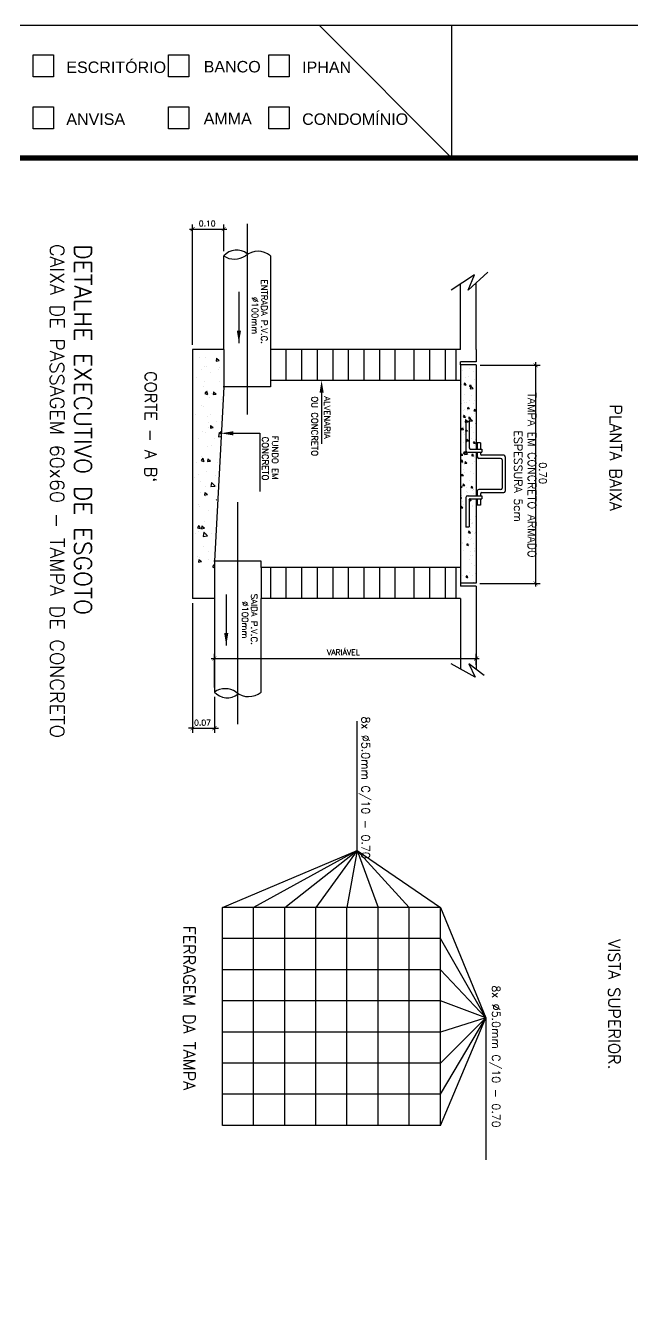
# Model space of a CAD drawing. Header units: millimetres. Extents: x 1904 to 2142, y -1319 to -1235.
# Drawn here: x 1925.91 to 1937.38, y -1259.1 to -1234.92 of the extents above; entities that cross this region are included whole.
import ezdxf
from ezdxf.enums import TextEntityAlignment as Align

# ---------------------------------------------------------------- set-up
doc = ezdxf.new("R2010")
doc.units = ezdxf.units.MM
doc.header["$LTSCALE"] = 30
doc.linetypes.add('CENTER2', pattern=[28.575, 19.05, -3.175, 3.175, -3.175])
for name, color, linetype in [('A-LAYOUT', 7, 'CONTINUOUS'), ('DETALLHES_CAIXAS', 6, 'CONTINUOUS'), ("PRANCHA - PROJETU'S", 7, 'CONTINUOUS'), ('TXT_1', 2, 'CONTINUOUS'), ('TXT_2', 6, 'CONTINUOUS')]:
    doc.layers.add(name, color=color, linetype=linetype)
doc.styles.add('ADITIVOCAD', font='ROMANS.shx')
doc.styles.add('ARIAL', font='arial.ttf', dxfattribs={"height": 2})
doc.styles.add('ROMANS', font='simplex.shx', dxfattribs={"height": 6})

# ---------------------------------------------------------------- blocks, each defined once
blk = doc.blocks.new('ADFSGASDFG')
at = {"layer": "PRANCHA - PROJETU'S", "color": 1}
for p, q in [((276.578, 107.346), (276.578, 47.946)), ((279.078, 77.646), (276.578, 75.146)), ((279.078, 77.646), (276.578, 77.646))]:
    blk.add_line(p, q, dxfattribs=at)
at = {"layer": "PRANCHA - PROJETU'S", "color": 4, "const_width": 0.1}
blk.add_lwpolyline([(279.078, 106.346), (359.678, 106.346), (359.678, 48.946), (279.078, 48.946)], close=True, dxfattribs=at)
at = {"layer": "PRANCHA - PROJETU'S"}
for points in [[(277.13, 74.573), (277.548, 74.573), (277.548, 74.187), (277.13, 74.187)], [(278.109, 74.573), (278.526, 74.573), (278.526, 74.187), (278.109, 74.187)], [(277.13, 72.674), (277.548, 72.674), (277.548, 72.289), (277.13, 72.289)], [(278.109, 72.674), (278.526, 72.674), (278.526, 72.289), (278.109, 72.289)], [(277.13, 70.118), (277.548, 70.118), (277.548, 69.732), (277.13, 69.732)], [(278.109, 70.118), (278.526, 70.118), (278.526, 69.732), (278.109, 69.732)]]:
    blk.add_lwpolyline(points, close=True, dxfattribs=at)
at = {"layer": "PRANCHA - PROJETU'S", "color": 2, "style": 'ARIAL'}
for s, p in [('CONDOMÍNIO', (278.235, 74.816)), ('IPHAN', (277.256, 74.816)), ('BANCO', (277.245, 72.956)), ('AMMA', (278.224, 72.956)), ('ESCRITÓRIO', (277.256, 70.361)), ('ANVISA', (278.235, 70.361))]:
    blk.add_text(s, height=0.2168, rotation=90, dxfattribs=at).set_placement(p, align=Align.TOP_LEFT)

msp = doc.modelspace()

# ---------------------------------------------------------------- linework, layer by layer
at = {"layer": 'A-LAYOUT', "linetype": 'ByBlock'}
for p, q in [((1929.068, -1240.944), (1929.068, -1238.673)), ((1929.656, -1239.179), (1929.656, -1238.673)), ((1929.009, -1238.761), (1929.715, -1238.761)), ((1934.502, -1241.333), (1935.636, -1241.333)), ((1935.548, -1241.274), (1935.548, -1245.509)), ((1934.494, -1245.45), (1935.636, -1245.45)), ((1929.068, -1245.826), (1929.068, -1248.275)), ((1929.421, -1246.869), (1934.484, -1246.869)), ((1929.48, -1247.414), (1929.48, -1246.781)), ((1934.425, -1246.986), (1934.425, -1246.781)), ((1929.48, -1247.59), (1929.48, -1248.275)), ((1929.068, -1248.187), (1928.991, -1248.187)), ((1929.068, -1248.187), (1929.48, -1248.187)), ((1929.48, -1248.187), (1929.556, -1248.187))]:
    msp.add_line(p, q, dxfattribs=at)
at = {"layer": 'A-LAYOUT', "linetype": 'CENTER2'}
for p, q in [((1930.097, -1238.661), (1930.097, -1242.264)), ((1929.921, -1248.108), (1929.921, -1243.917))]:
    msp.add_line(p, q, dxfattribs=at)
at = {"layer": 'A-LAYOUT'}
for p, q in [((1929.656, -1241.032), (1929.656, -1239.268)), ((1930.538, -1239.268), (1930.538, -1241.032)), ((1934.392, -1239.626), (1933.951, -1239.914)), ((1934.646, -1239.575), (1934.273, -1239.914)), ((1934.273, -1239.914), (1934.392, -1239.626)), ((1929.944, -1239.947), (1929.943, -1240.912)), ((1929.068, -1241.137), (1929.069, -1241.14)), ((1929.068, -1241.14), (1929.069, -1241.14)), ((1929.202, -1241.183), (1929.202, -1241.183)), ((1929.316, -1241.177), (1929.316, -1241.177)), ((1929.52, -1241.201), (1929.515, -1241.254)), ((1929.515, -1241.254), (1929.57, -1241.244)), ((1929.52, -1241.201), (1929.571, -1241.243)), ((1929.656, -1241.336), (1929.655, -1241.337)), ((1929.655, -1241.337), (1929.656, -1241.337)), ((1929.141, -1241.57), (1929.141, -1241.57)), ((1929.231, -1241.404), (1929.231, -1241.404)), ((1929.292, -1241.363), (1929.292, -1241.363)), ((1929.335, -1241.359), (1929.335, -1241.359)), ((1929.415, -1241.462), (1929.415, -1241.462)), ((1929.55, -1241.415), (1929.55, -1241.415)), ((1929.586, -1241.374), (1929.586, -1241.374)), ((1934.167, -1241.439), (1934.167, -1241.439)), ((1934.221, -1241.564), (1934.221, -1241.564)), ((1934.284, -1241.553), (1934.284, -1241.553)), ((1934.307, -1241.394), (1934.307, -1241.394)), ((1934.379, -1241.446), (1934.379, -1241.446)), ((1929.275, -1241.738), (1929.275, -1241.738)), ((1929.297, -1241.648), (1929.297, -1241.648)), ((1929.33, -1241.82), (1929.3, -1241.864)), ((1929.33, -1241.82), (1929.353, -1241.881)), ((1929.349, -1241.809), (1929.349, -1241.809)), ((1929.464, -1241.834), (1929.46, -1241.886)), ((1929.464, -1241.834), (1929.515, -1241.876)), ((1929.579, -1241.636), (1929.579, -1241.636)), ((1929.643, -1241.82), (1929.643, -1241.82)), ((1930.538, -1241.738), (1929.644, -1241.738)), ((1930.538, -1241.62), (1930.538, -1241.738)), ((1934.154, -1241.694), (1934.154, -1241.694)), ((1934.213, -1241.666), (1934.193, -1241.696)), ((1934.193, -1241.696), (1934.229, -1241.708)), ((1934.196, -1241.661), (1934.196, -1241.661)), ((1934.213, -1241.666), (1934.229, -1241.708)), ((1934.303, -1241.699), (1934.3, -1241.734)), ((1934.3, -1241.734), (1934.336, -1241.727)), ((1934.303, -1241.699), (1934.336, -1241.727)), ((1934.322, -1241.727), (1934.314, -1241.78)), ((1934.314, -1241.78), (1934.37, -1241.773)), ((1934.322, -1241.727), (1934.37, -1241.773)), ((1934.345, -1241.691), (1934.345, -1241.691)), ((1934.399, -1241.593), (1934.399, -1241.593)), ((1934.428, -1241.816), (1934.428, -1241.816)), ((1934.441, -1241.805), (1934.441, -1241.805)), ((1929.3, -1241.864), (1929.353, -1241.882)), ((1929.395, -1241.933), (1929.395, -1241.933)), ((1929.423, -1241.874), (1929.423, -1241.874)), ((1929.46, -1241.887), (1929.515, -1241.876)), ((1929.623, -1241.97), (1929.623, -1241.97)), ((1931.506, -1241.851), (1931.506, -1242.815)), ((1934.153, -1242.047), (1934.153, -1242.047)), ((1934.193, -1241.989), (1934.193, -1241.989)), ((1934.208, -1241.878), (1934.208, -1241.878)), ((1934.213, -1242.037), (1934.213, -1242.037)), ((1934.245, -1242.033), (1934.245, -1242.033)), ((1934.294, -1242.002), (1934.294, -1242.002)), ((1934.342, -1241.896), (1934.342, -1241.896)), ((1934.366, -1242.054), (1934.366, -1242.054)), ((1934.389, -1241.996), (1934.389, -1241.996)), ((1929.121, -1242.257), (1929.121, -1242.257)), ((1929.229, -1242.085), (1929.229, -1242.085)), ((1929.277, -1242.119), (1929.277, -1242.119)), ((1929.348, -1242.295), (1929.348, -1242.295)), ((1929.415, -1242.267), (1929.415, -1242.267)), ((1934.141, -1242.302), (1934.141, -1242.302)), ((1934.199, -1242.275), (1934.18, -1242.304)), ((1934.18, -1242.304), (1934.215, -1242.316)), ((1934.183, -1242.27), (1934.183, -1242.27)), ((1934.195, -1242.192), (1934.195, -1242.192)), ((1934.199, -1242.275), (1934.215, -1242.316)), ((1934.208, -1242.172), (1934.208, -1242.172)), ((1934.234, -1242.291), (1934.234, -1242.291)), ((1934.266, -1242.121), (1934.263, -1242.156)), ((1934.263, -1242.156), (1934.299, -1242.149)), ((1934.264, -1242.18), (1934.264, -1242.18)), ((1934.266, -1242.121), (1934.3, -1242.149)), ((1934.27, -1242.162), (1934.27, -1242.162)), ((1934.289, -1242.307), (1934.286, -1242.342)), ((1934.289, -1242.307), (1934.323, -1242.335)), ((1934.331, -1242.299), (1934.331, -1242.299)), ((1934.402, -1242.161), (1934.383, -1242.19)), ((1934.383, -1242.19), (1934.418, -1242.202)), ((1934.385, -1242.202), (1934.385, -1242.202)), ((1934.401, -1242.239), (1934.401, -1242.239)), ((1934.402, -1242.161), (1934.418, -1242.202)), ((1934.428, -1242.119), (1934.428, -1242.119)), ((1934.43, -1242.298), (1934.43, -1242.298)), ((1929.375, -1242.404), (1929.375, -1242.404)), ((1929.377, -1242.516), (1929.377, -1242.516)), ((1929.409, -1242.467), (1929.404, -1242.519)), ((1929.404, -1242.519), (1929.46, -1242.509)), ((1929.409, -1242.467), (1929.46, -1242.509)), ((1929.511, -1242.388), (1929.511, -1242.388)), ((1934.166, -1242.512), (1934.151, -1242.534)), ((1934.151, -1242.542), (1934.181, -1242.553)), ((1934.166, -1242.512), (1934.181, -1242.553)), ((1934.181, -1242.506), (1934.181, -1242.506)), ((1934.194, -1242.486), (1934.194, -1242.486)), ((1934.225, -1242.355), (1934.217, -1242.407)), ((1934.217, -1242.407), (1934.273, -1242.401)), ((1934.225, -1242.355), (1934.273, -1242.401)), ((1934.229, -1242.543), (1934.226, -1242.578)), ((1934.229, -1242.543), (1934.263, -1242.571)), ((1934.233, -1242.385), (1934.233, -1242.944)), ((1934.233, -1242.385), (1934.291, -1242.385)), ((1934.272, -1242.38), (1934.272, -1242.38)), ((1934.286, -1242.342), (1934.323, -1242.335)), ((1934.291, -1242.385), (1934.291, -1242.885)), ((1934.294, -1242.403), (1934.294, -1242.403)), ((1934.309, -1242.336), (1934.301, -1242.388)), ((1934.301, -1242.388), (1934.357, -1242.381)), ((1934.309, -1242.336), (1934.357, -1242.381)), ((1934.329, -1242.505), (1934.329, -1242.505)), ((1934.415, -1242.424), (1934.415, -1242.424)), ((1934.415, -1242.433), (1934.415, -1242.433)), ((1934.428, -1242.413), (1934.428, -1242.413)), ((1929.073, -1242.618), (1929.073, -1242.618)), ((1929.183, -1242.71), (1929.183, -1242.71)), ((1929.257, -1242.59), (1929.257, -1242.59)), ((1929.318, -1242.599), (1929.318, -1242.599)), ((1929.477, -1242.72), (1929.477, -1242.72)), ((1929.57, -1242.603), (1929.558, -1242.681)), ((1929.558, -1242.681), (1929.595, -1242.677)), ((1929.57, -1242.603), (1929.598, -1242.629)), ((1929.601, -1242.581), (1929.585, -1242.605)), ((1929.585, -1242.605), (1929.599, -1242.61)), ((1929.836, -1242.617), (1930.336, -1242.617)), ((1930.336, -1242.617), (1930.336, -1243.716)), ((1934.18, -1242.597), (1934.18, -1242.597)), ((1934.181, -1242.8), (1934.181, -1242.8)), ((1934.2, -1242.646), (1934.2, -1242.646)), ((1934.226, -1242.578), (1934.263, -1242.571)), ((1934.232, -1242.641), (1934.232, -1242.641)), ((1934.252, -1242.729), (1934.249, -1242.764)), ((1934.249, -1242.764), (1934.286, -1242.757)), ((1934.251, -1242.788), (1934.251, -1242.788)), ((1934.252, -1242.729), (1934.286, -1242.757)), ((1934.272, -1242.588), (1934.272, -1242.588)), ((1934.331, -1242.723), (1934.331, -1242.723)), ((1934.389, -1242.769), (1934.369, -1242.798)), ((1934.369, -1242.798), (1934.405, -1242.81)), ((1934.375, -1242.604), (1934.375, -1242.604)), ((1934.389, -1242.769), (1934.405, -1242.81)), ((1934.414, -1242.727), (1934.414, -1242.727)), ((1934.447, -1242.797), (1934.447, -1242.914)), ((1934.506, -1242.797), (1934.447, -1242.797)), ((1934.506, -1242.797), (1934.506, -1242.914)), ((1929.355, -1242.875), (1929.355, -1242.875)), ((1929.421, -1242.85), (1929.421, -1242.85)), ((1934.151, -1243.005), (1934.175, -1243.029)), ((1934.151, -1243.032), (1934.175, -1243.029)), ((1934.159, -1242.99), (1934.159, -1242.99)), ((1934.192, -1242.964), (1934.189, -1243)), ((1934.189, -1243), (1934.226, -1242.993)), ((1934.192, -1242.964), (1934.226, -1242.993)), ((1934.212, -1242.963), (1934.203, -1243.016)), ((1934.203, -1243.016), (1934.259, -1243.009)), ((1934.212, -1242.963), (1934.259, -1243.009)), ((1934.221, -1242.899), (1934.221, -1242.899)), ((1934.259, -1242.989), (1934.259, -1242.989)), ((1934.262, -1242.973), (1934.535, -1242.973)), ((1934.28, -1243.011), (1934.28, -1243.011)), ((1934.316, -1242.894), (1934.316, -1242.894)), ((1934.321, -1242.914), (1934.535, -1242.914)), ((1934.355, -1243.006), (1934.336, -1243.035)), ((1934.336, -1243.035), (1934.371, -1243.047)), ((1934.355, -1243.006), (1934.371, -1243.047)), ((1934.362, -1242.922), (1934.362, -1242.922)), ((1934.388, -1242.848), (1934.388, -1242.848)), ((1934.401, -1243.041), (1934.401, -1243.041)), ((1934.417, -1242.906), (1934.417, -1242.906)), ((1934.447, -1242.973), (1934.447, -1243.061)), ((1934.506, -1242.973), (1934.506, -1243.003)), ((1934.535, -1242.914), (1934.535, -1242.973)), ((1934.947, -1243.032), (1934.535, -1243.032)), ((1929.147, -1243.175), (1929.147, -1243.175)), ((1929.229, -1243.132), (1929.283, -1243.149)), ((1929.259, -1243.088), (1929.23, -1243.132)), ((1929.237, -1243.061), (1929.237, -1243.061)), ((1929.24, -1243.155), (1929.24, -1243.155)), ((1929.259, -1243.088), (1929.283, -1243.149)), ((1929.354, -1243.099), (1929.349, -1243.152)), ((1929.349, -1243.152), (1929.404, -1243.142)), ((1929.354, -1243.099), (1929.404, -1243.142)), ((1929.406, -1243.114), (1929.406, -1243.114)), ((1929.534, -1243.166), (1929.534, -1243.166)), ((1934.152, -1243.12), (1934.137, -1243.142)), ((1934.137, -1243.151), (1934.168, -1243.161)), ((1934.152, -1243.12), (1934.168, -1243.161)), ((1934.155, -1243.134), (1934.155, -1243.134)), ((1934.162, -1243.188), (1934.162, -1243.188)), ((1934.168, -1243.114), (1934.168, -1243.114)), ((1934.215, -1243.151), (1934.212, -1243.186)), ((1934.212, -1243.186), (1934.249, -1243.179)), ((1934.215, -1243.151), (1934.249, -1243.179)), ((1934.259, -1243.196), (1934.259, -1243.196)), ((1934.358, -1243.196), (1934.358, -1243.196)), ((1934.388, -1243.061), (1934.388, -1243.061)), ((1934.39, -1243.066), (1934.39, -1243.066)), ((1934.391, -1243.144), (1934.391, -1243.144)), ((1934.888, -1243.091), (1934.476, -1243.091)), ((1934.917, -1243.12), (1934.917, -1243.65)), ((1934.976, -1243.061), (1934.976, -1243.708)), ((1929.097, -1243.451), (1929.097, -1243.451)), ((1929.176, -1243.396), (1929.176, -1243.396)), ((1929.335, -1243.346), (1929.335, -1243.346)), ((1929.495, -1243.407), (1929.495, -1243.407)), ((1934.155, -1243.386), (1934.152, -1243.421)), ((1934.152, -1243.421), (1934.189, -1243.415)), ((1934.155, -1243.386), (1934.189, -1243.415)), ((1934.184, -1243.291), (1934.184, -1243.291)), ((1934.208, -1243.361), (1934.208, -1243.361)), ((1934.303, -1243.502), (1934.303, -1243.502)), ((1934.318, -1243.332), (1934.318, -1243.332)), ((1934.375, -1243.375), (1934.375, -1243.375)), ((1929.217, -1243.532), (1929.217, -1243.532)), ((1929.22, -1243.73), (1929.22, -1243.73)), ((1929.298, -1243.732), (1929.294, -1243.785)), ((1929.298, -1243.732), (1929.349, -1243.775)), ((1929.306, -1243.614), (1929.306, -1243.614)), ((1929.424, -1243.544), (1929.412, -1243.623)), ((1929.412, -1243.623), (1929.496, -1243.613)), ((1929.424, -1243.544), (1929.496, -1243.613)), ((1929.494, -1243.629), (1929.494, -1243.629)), ((1929.524, -1243.628), (1929.524, -1243.628)), ((1934.137, -1243.613), (1934.162, -1243.637)), ((1934.137, -1243.64), (1934.162, -1243.637)), ((1934.141, -1243.742), (1934.141, -1243.742)), ((1934.146, -1243.598), (1934.146, -1243.598)), ((1934.179, -1243.573), (1934.175, -1243.608)), ((1934.175, -1243.608), (1934.212, -1243.601)), ((1934.179, -1243.573), (1934.212, -1243.601)), ((1934.243, -1243.634), (1934.243, -1243.634)), ((1934.245, -1243.72), (1934.245, -1243.72)), ((1934.257, -1243.731), (1934.257, -1243.731)), ((1934.342, -1243.614), (1934.322, -1243.643)), ((1934.322, -1243.643), (1934.358, -1243.655)), ((1934.342, -1243.614), (1934.358, -1243.655)), ((1934.349, -1243.53), (1934.349, -1243.53)), ((1934.361, -1243.689), (1934.361, -1243.689)), ((1934.375, -1243.669), (1934.375, -1243.669)), ((1934.377, -1243.675), (1934.377, -1243.675)), ((1934.378, -1243.752), (1934.378, -1243.752)), ((1934.441, -1243.565), (1934.441, -1243.565)), ((1934.447, -1243.708), (1934.447, -1243.797)), ((1934.888, -1243.679), (1934.476, -1243.679)), ((1934.506, -1243.767), (1934.506, -1243.797)), ((1934.947, -1243.738), (1934.535, -1243.738)), ((1929.186, -1243.965), (1929.186, -1243.965)), ((1929.197, -1244.003), (1929.197, -1244.003)), ((1929.294, -1243.785), (1929.349, -1243.775)), ((1929.316, -1243.817), (1929.316, -1243.817)), ((1929.517, -1243.868), (1929.514, -1243.873)), ((1929.514, -1243.873), (1929.517, -1243.874)), ((1934.142, -1243.994), (1934.139, -1244.03)), ((1934.142, -1243.994), (1934.175, -1244.023)), ((1934.148, -1243.797), (1934.148, -1243.797)), ((1934.151, -1243.835), (1934.152, -1243.837)), ((1934.151, -1243.837), (1934.152, -1243.837)), ((1934.171, -1243.899), (1934.171, -1243.899)), ((1934.195, -1243.969), (1934.195, -1243.969)), ((1934.233, -1243.826), (1934.233, -1244.385)), ((1934.244, -1243.791), (1934.244, -1243.791)), ((1934.262, -1243.797), (1934.535, -1243.797)), ((1934.278, -1243.787), (1934.278, -1243.787)), ((1934.308, -1243.851), (1934.289, -1243.88)), ((1934.289, -1243.88), (1934.324, -1243.892)), ((1934.291, -1243.885), (1934.291, -1244.385)), ((1934.302, -1243.977), (1934.302, -1243.977)), ((1934.308, -1243.851), (1934.324, -1243.892)), ((1934.321, -1243.855), (1934.535, -1243.855)), ((1934.344, -1243.804), (1934.344, -1243.804)), ((1934.348, -1244.003), (1934.348, -1244.003)), ((1934.361, -1243.983), (1934.361, -1243.983)), ((1934.427, -1243.879), (1934.427, -1243.879)), ((1934.439, -1243.798), (1934.439, -1243.798)), ((1934.447, -1243.855), (1934.447, -1243.973)), ((1934.506, -1243.973), (1934.447, -1243.973)), ((1934.506, -1243.855), (1934.506, -1243.973)), ((1934.535, -1243.797), (1934.535, -1243.855)), ((1929.074, -1244.056), (1929.074, -1244.056)), ((1929.368, -1244.067), (1929.368, -1244.067)), ((1934.139, -1244.03), (1934.175, -1244.023)), ((1934.23, -1244.242), (1934.23, -1244.242)), ((1934.285, -1244.093), (1934.285, -1244.093)), ((1934.306, -1244.103), (1934.306, -1244.103)), ((1934.325, -1244.25), (1934.325, -1244.25)), ((1934.414, -1244.193), (1934.414, -1244.193)), ((1934.427, -1244.173), (1934.427, -1244.173)), ((1929.188, -1244.356), (1929.159, -1244.399)), ((1929.159, -1244.4), (1929.212, -1244.417)), ((1929.177, -1244.474), (1929.177, -1244.474)), ((1929.188, -1244.356), (1929.212, -1244.417)), ((1929.243, -1244.365), (1929.238, -1244.418)), ((1929.238, -1244.418), (1929.294, -1244.408)), ((1929.243, -1244.365), (1929.294, -1244.408)), ((1929.278, -1244.486), (1929.266, -1244.564)), ((1929.274, -1244.48), (1929.274, -1244.48)), ((1929.278, -1244.486), (1929.35, -1244.555)), ((1929.293, -1244.287), (1929.293, -1244.287)), ((1929.296, -1244.288), (1929.296, -1244.288)), ((1934.137, -1244.444), (1934.139, -1244.445)), ((1934.137, -1244.445), (1934.138, -1244.445)), ((1934.23, -1244.399), (1934.23, -1244.399)), ((1934.233, -1244.385), (1934.291, -1244.385)), ((1934.243, -1244.339), (1934.243, -1244.339)), ((1934.295, -1244.459), (1934.275, -1244.489)), ((1934.275, -1244.489), (1934.311, -1244.5)), ((1934.295, -1244.459), (1934.311, -1244.5)), ((1934.323, -1244.39), (1934.323, -1244.39)), ((1934.335, -1244.317), (1934.335, -1244.317)), ((1934.348, -1244.297), (1934.348, -1244.297)), ((1934.354, -1244.473), (1934.354, -1244.473)), ((1934.361, -1244.32), (1934.361, -1244.32)), ((1934.414, -1244.487), (1934.414, -1244.487)), ((1934.426, -1244.406), (1934.426, -1244.406)), ((1929.131, -1244.501), (1929.131, -1244.501)), ((1929.266, -1244.564), (1929.35, -1244.555)), ((1929.322, -1244.508), (1929.322, -1244.508)), ((1929.425, -1244.512), (1929.425, -1244.512)), ((1934.171, -1244.688), (1934.171, -1244.688)), ((1934.171, -1244.689), (1934.171, -1244.689)), ((1934.261, -1244.696), (1934.241, -1244.726)), ((1934.241, -1244.726), (1934.277, -1244.738)), ((1934.261, -1244.696), (1934.277, -1244.738)), ((1934.272, -1244.701), (1934.272, -1244.701)), ((1934.289, -1244.585), (1934.289, -1244.585)), ((1934.292, -1244.711), (1934.292, -1244.711)), ((1934.322, -1244.631), (1934.322, -1244.631)), ((1934.335, -1244.611), (1934.335, -1244.611)), ((1934.367, -1244.696), (1934.367, -1244.696)), ((1934.401, -1244.507), (1934.401, -1244.507)), ((1934.42, -1244.663), (1934.42, -1244.663)), ((1929.157, -1244.945), (1929.157, -1244.945)), ((1929.197, -1244.96), (1929.197, -1244.96)), ((1929.276, -1244.759), (1929.276, -1244.759)), ((1929.366, -1244.842), (1929.366, -1244.842)), ((1934.191, -1244.837), (1934.191, -1244.837)), ((1934.312, -1244.858), (1934.312, -1244.858)), ((1934.322, -1244.925), (1934.322, -1244.925)), ((1934.347, -1244.928), (1934.347, -1244.928)), ((1934.387, -1244.821), (1934.387, -1244.821)), ((1934.401, -1244.801), (1934.401, -1244.801)), ((1934.403, -1244.844), (1934.403, -1244.844)), ((1929.188, -1244.998), (1929.183, -1245.051)), ((1929.183, -1245.051), (1929.238, -1245.04)), ((1929.188, -1244.998), (1929.238, -1245.04)), ((1929.362, -1244.995), (1929.362, -1244.995)), ((1929.473, -1245.097), (1929.443, -1245.141)), ((1929.443, -1245.141), (1929.469, -1245.149)), ((1930.362, -1245.032), (1929.468, -1245.032)), ((1929.473, -1245.097), (1929.48, -1245.114)), ((1930.362, -1245.149), (1930.362, -1245.032)), ((1934.309, -1244.998), (1934.309, -1244.998)), ((1934.341, -1245.081), (1934.341, -1245.081)), ((1934.387, -1245.115), (1934.387, -1245.115)), ((1934.158, -1245.297), (1934.158, -1245.297)), ((1934.158, -1245.297), (1934.158, -1245.297)), ((1934.177, -1245.445), (1934.177, -1245.445)), ((1934.248, -1245.305), (1934.228, -1245.334)), ((1934.228, -1245.334), (1934.264, -1245.346)), ((1934.248, -1245.305), (1934.264, -1245.346)), ((1934.308, -1245.239), (1934.308, -1245.239)), ((1934.353, -1245.304), (1934.353, -1245.304)), ((1934.374, -1245.429), (1934.374, -1245.429)), ((1934.39, -1245.452), (1934.39, -1245.452)), ((1934.406, -1245.271), (1934.406, -1245.271)), ((1929.704, -1245.66), (1929.704, -1246.624)), ((1929.48, -1245.738), (1929.48, -1247.502)), ((1930.362, -1247.502), (1930.362, -1245.738)), ((1934.409, -1247.223), (1933.951, -1246.968)), ((1934.578, -1247.189), (1934.29, -1246.968)), ((1934.29, -1246.968), (1934.409, -1247.223)), ((1932.18, -1250.492), (1932.18, -1248.053)), ((1929.631, -1251.569), (1932.18, -1250.492)), ((1932.18, -1250.492), (1930.219, -1251.569)), ((1930.808, -1251.569), (1932.18, -1250.492)), ((1932.18, -1250.492), (1931.396, -1251.569)), ((1932.18, -1250.492), (1931.984, -1251.569)), ((1932.18, -1250.492), (1933.749, -1251.569)), ((1932.18, -1250.492), (1932.572, -1251.569)), ((1933.16, -1251.569), (1932.18, -1250.492)), ((1933.749, -1251.569), (1934.609, -1253.655)), ((1934.609, -1253.655), (1933.749, -1252.158)), ((1933.749, -1252.746), (1934.609, -1253.655)), ((1934.609, -1253.655), (1933.749, -1253.334)), ((1934.609, -1253.655), (1933.749, -1254.51)), ((1933.749, -1255.098), (1934.609, -1253.655)), ((1933.749, -1255.687), (1934.609, -1253.655)), ((1934.609, -1253.655), (1933.749, -1253.922)), ((1934.609, -1253.655), (1934.609, -1256.336))]:
    msp.add_line(p, q, dxfattribs=at)
at = {"layer": 'A-LAYOUT', "linetype": 'ByBlock', "const_width": 0.0115}
for points in [[(1929.106, -1238.723), (1929.03, -1238.799)], [(1929.618, -1238.799), (1929.694, -1238.723)], [(1935.586, -1241.371), (1935.509, -1241.295)], [(1935.509, -1245.412), (1935.586, -1245.488)], [(1929.518, -1246.831), (1929.441, -1246.907)], [(1934.387, -1246.907), (1934.463, -1246.831)], [(1929.03, -1248.225), (1929.106, -1248.149)], [(1929.518, -1248.149), (1929.441, -1248.225)]]:
    msp.add_lwpolyline(points, dxfattribs=at)
at = {"layer": 'A-LAYOUT'}
for centre, radius, start, end in [((1929.9, -1239.489), 0.33, 52.6939, 137.8378), ((1929.861, -1238.96), 0.369, 236.2599, 304.1998), ((1930.303, -1239.543), 0.363, 49.479, 130.1167), ((1934.262, -1242.944), 0.0294, 180, 270), ((1934.321, -1242.885), 0.0294, 180, 270), ((1934.535, -1243.003), 0.0294, 180, 270), ((1934.947, -1243.061), 0.0294, 0, 90), ((1934.476, -1243.061), 0.0294, 180, 270), ((1934.888, -1243.12), 0.0294, 0, 90), ((1934.476, -1243.708), 0.0294, 90, 180), ((1934.535, -1243.767), 0.0294, 90, 180), ((1934.888, -1243.65), 0.0294, 270, 0), ((1934.947, -1243.708), 0.0294, 270, 0), ((1934.262, -1243.826), 0.0294, 90, 180), ((1934.321, -1243.885), 0.0294, 90, 180), ((1929.685, -1247.809), 0.369, 55.8002, 123.7401), ((1929.724, -1247.281), 0.33, 222.1622, 307.3061), ((1930.126, -1247.226), 0.363, 229.8833, 310.521)]:
    msp.add_arc(centre, radius, start, end, dxfattribs=at)
for points in [[(1929.983, -1240.676), (1929.904, -1240.676), (1929.943, -1240.912)], [(1931.467, -1241.851), (1931.545, -1241.851), (1931.506, -1241.616)], [(1929.836, -1242.656), (1929.836, -1242.578), (1929.601, -1242.617)], [(1929.743, -1246.389), (1929.665, -1246.389), (1929.704, -1246.624)]]:
    msp.add_solid(points, dxfattribs=at)
at = {"layer": 'DETALLHES_CAIXAS'}
for p, q in [((1934.131, -1241.032), (1934.131, -1239.789)), ((1934.425, -1241.032), (1934.425, -1239.776)), ((1929.068, -1241.032), (1929.068, -1245.738)), ((1929.656, -1241.032), (1929.068, -1241.032)), ((1929.656, -1241.032), (1929.656, -1241.738)), ((1932.303, -1241.032), (1930.538, -1241.032)), ((1930.538, -1241.032), (1930.538, -1241.62)), ((1930.832, -1241.032), (1930.832, -1241.62)), ((1931.126, -1241.032), (1931.126, -1241.62)), ((1931.421, -1241.032), (1931.421, -1241.62)), ((1931.715, -1241.032), (1931.715, -1241.62)), ((1932.009, -1241.032), (1932.009, -1241.62)), ((1934.131, -1241.032), (1932.303, -1241.032)), ((1932.303, -1241.032), (1932.303, -1241.62)), ((1932.597, -1241.032), (1932.597, -1241.62)), ((1932.891, -1241.032), (1932.891, -1241.62)), ((1933.249, -1241.032), (1933.249, -1241.62)), ((1933.543, -1241.032), (1933.543, -1241.62)), ((1933.837, -1241.032), (1933.837, -1241.62)), ((1934.043, -1241.032), (1934.043, -1241.62)), ((1934.425, -1241.032), (1934.425, -1241.268)), ((1934.131, -1241.326), (1934.131, -1241.268)), ((1934.425, -1241.268), (1934.131, -1241.268)), ((1934.131, -1241.326), (1934.131, -1245.444)), ((1934.425, -1241.326), (1934.131, -1241.326)), ((1934.425, -1241.326), (1934.425, -1242.914)), ((1929.656, -1241.738), (1929.48, -1245.032)), ((1932.303, -1241.62), (1930.538, -1241.62)), ((1934.131, -1241.62), (1932.303, -1241.62)), ((1934.425, -1242.973), (1934.425, -1243.797)), ((1934.425, -1243.561), (1934.425, -1243.797)), ((1934.425, -1243.855), (1934.425, -1245.444)), ((1929.48, -1245.032), (1929.48, -1245.738)), ((1932.303, -1245.149), (1930.362, -1245.149)), ((1930.362, -1245.149), (1930.362, -1245.738)), ((1930.538, -1245.149), (1930.538, -1245.738)), ((1930.832, -1245.149), (1930.832, -1245.738)), ((1931.126, -1245.149), (1931.126, -1245.738)), ((1931.421, -1245.149), (1931.421, -1245.738)), ((1931.715, -1245.149), (1931.715, -1245.738)), ((1932.009, -1245.149), (1932.009, -1245.738)), ((1934.131, -1245.149), (1932.303, -1245.149)), ((1932.303, -1245.149), (1932.303, -1245.738)), ((1932.597, -1245.149), (1932.597, -1245.738)), ((1932.891, -1245.149), (1932.891, -1245.738)), ((1933.249, -1245.149), (1933.249, -1245.738)), ((1933.543, -1245.149), (1933.543, -1245.738)), ((1933.837, -1245.149), (1933.837, -1245.738)), ((1934.043, -1245.149), (1934.043, -1245.738)), ((1934.425, -1245.444), (1934.131, -1245.444)), ((1934.131, -1245.444), (1934.131, -1245.503)), ((1934.425, -1245.503), (1934.131, -1245.503)), ((1934.425, -1245.503), (1934.425, -1245.738)), ((1929.48, -1245.738), (1929.068, -1245.738)), ((1932.303, -1245.738), (1930.362, -1245.738)), ((1934.131, -1245.738), (1932.303, -1245.738)), ((1934.131, -1245.738), (1934.131, -1247.075)), ((1934.425, -1245.738), (1934.425, -1247.075)), ((1933.749, -1251.569), (1929.631, -1251.569)), ((1929.631, -1255.687), (1929.631, -1251.569)), ((1930.219, -1255.687), (1930.219, -1251.569)), ((1930.808, -1255.687), (1930.808, -1251.569)), ((1931.396, -1255.687), (1931.396, -1251.569)), ((1931.984, -1255.687), (1931.984, -1251.569)), ((1932.572, -1255.687), (1932.572, -1251.569)), ((1933.16, -1255.687), (1933.16, -1251.569)), ((1933.749, -1255.687), (1933.749, -1251.569)), ((1933.749, -1252.158), (1929.631, -1252.158)), ((1933.749, -1252.746), (1929.631, -1252.746)), ((1933.749, -1253.334), (1929.631, -1253.334)), ((1933.749, -1253.922), (1929.631, -1253.922)), ((1933.749, -1254.51), (1929.631, -1254.51)), ((1933.749, -1255.098), (1929.631, -1255.098)), ((1933.749, -1255.687), (1929.631, -1255.687))]:
    msp.add_line(p, q, dxfattribs=at)

# ---------------------------------------------------------------- block references
at = {"layer": "PRANCHA - PROJETU'S", "color": 1, "rotation": 270}
msp.add_blockref('ADFSGASDFG', (1856.322, -958.341), dxfattribs=at)

# ---------------------------------------------------------------- texts
at = {"layer": 'A-LAYOUT', "style": 'ROMANS'}
for s, p in [('0.10', (1929.185, -1238.708)), ('VARIÁVEL', (1931.607, -1246.806)), ('0.07', (1929.097, -1248.134))]:
    msp.add_text(s, height=0.1059, dxfattribs=at).set_placement(p)
for s, height, p in [('ENTRADA P.V.C. ', 0.11764, (1930.422, -1239.714)), ('%%C100mm', 0.1176, (1930.248, -1240.042)), ('OU CONCRETO', 0.11764, (1931.376, -1241.918)), ('ALVENARIA', 0.1176, (1931.61, -1241.918)), ('TAMPA EM CONCRETO ARMADO', 0.15293, (1935.481, -1241.845)), ('CONCRETO', 0.1176, (1930.441, -1242.68)), ('FUNDO EM', 0.1176, (1930.628, -1242.663)), ('ESPESSURA 5cm', 0.15293, (1935.219, -1242.56)), ('SAIDA P.V.C.', 0.11764, (1930.232, -1245.648)), ('%%C100mm', 0.1176, (1930.061, -1245.786)), ('8x %%C5.0mm C/10 - 0.70', 0.15293, (1932.338, -1247.964)), ('8x %%C5.0mm C/10 - 0.70', 0.15293, (1934.802, -1253.04))]:
    msp.add_text(s, height=height, rotation=270, dxfattribs=at).set_placement(p, align=Align.MIDDLE_LEFT)
msp.add_text('0.70', height=0.1376, rotation=270, dxfattribs=at).set_placement((1935.616, -1243.162))
at = {"layer": 'TXT_1', "style": 'ADITIVOCAD'}
for s, p in [('CORTE - A B`', (1928.278, -1242.495)), ('PLANTA BAIXA', (1937.06, -1243.08)), ('FERRAGEM DA TAMPA', (1929.004, -1253.469)), ('VISTA SUPERIOR.', (1937.033, -1253.402))]:
    msp.add_text(s, height=0.22057, rotation=270, dxfattribs=at).set_placement(p, align=Align.MIDDLE)
at = {"layer": 'TXT_2', "style": 'ADITIVOCAD'}
for s, height, p in [('CAIXA DE PASSAGEM 60x60 - TAMPA DE CONCRETO', 0.26468, (1926.377, -1239.044)), ('DETALHE EXECUTIVO DE ESGOTO', 0.3235, (1926.835, -1239.048))]:
    msp.add_text(s, height=height, rotation=270, dxfattribs=at).set_placement(p)

doc.saveas('drawing.dxf')
